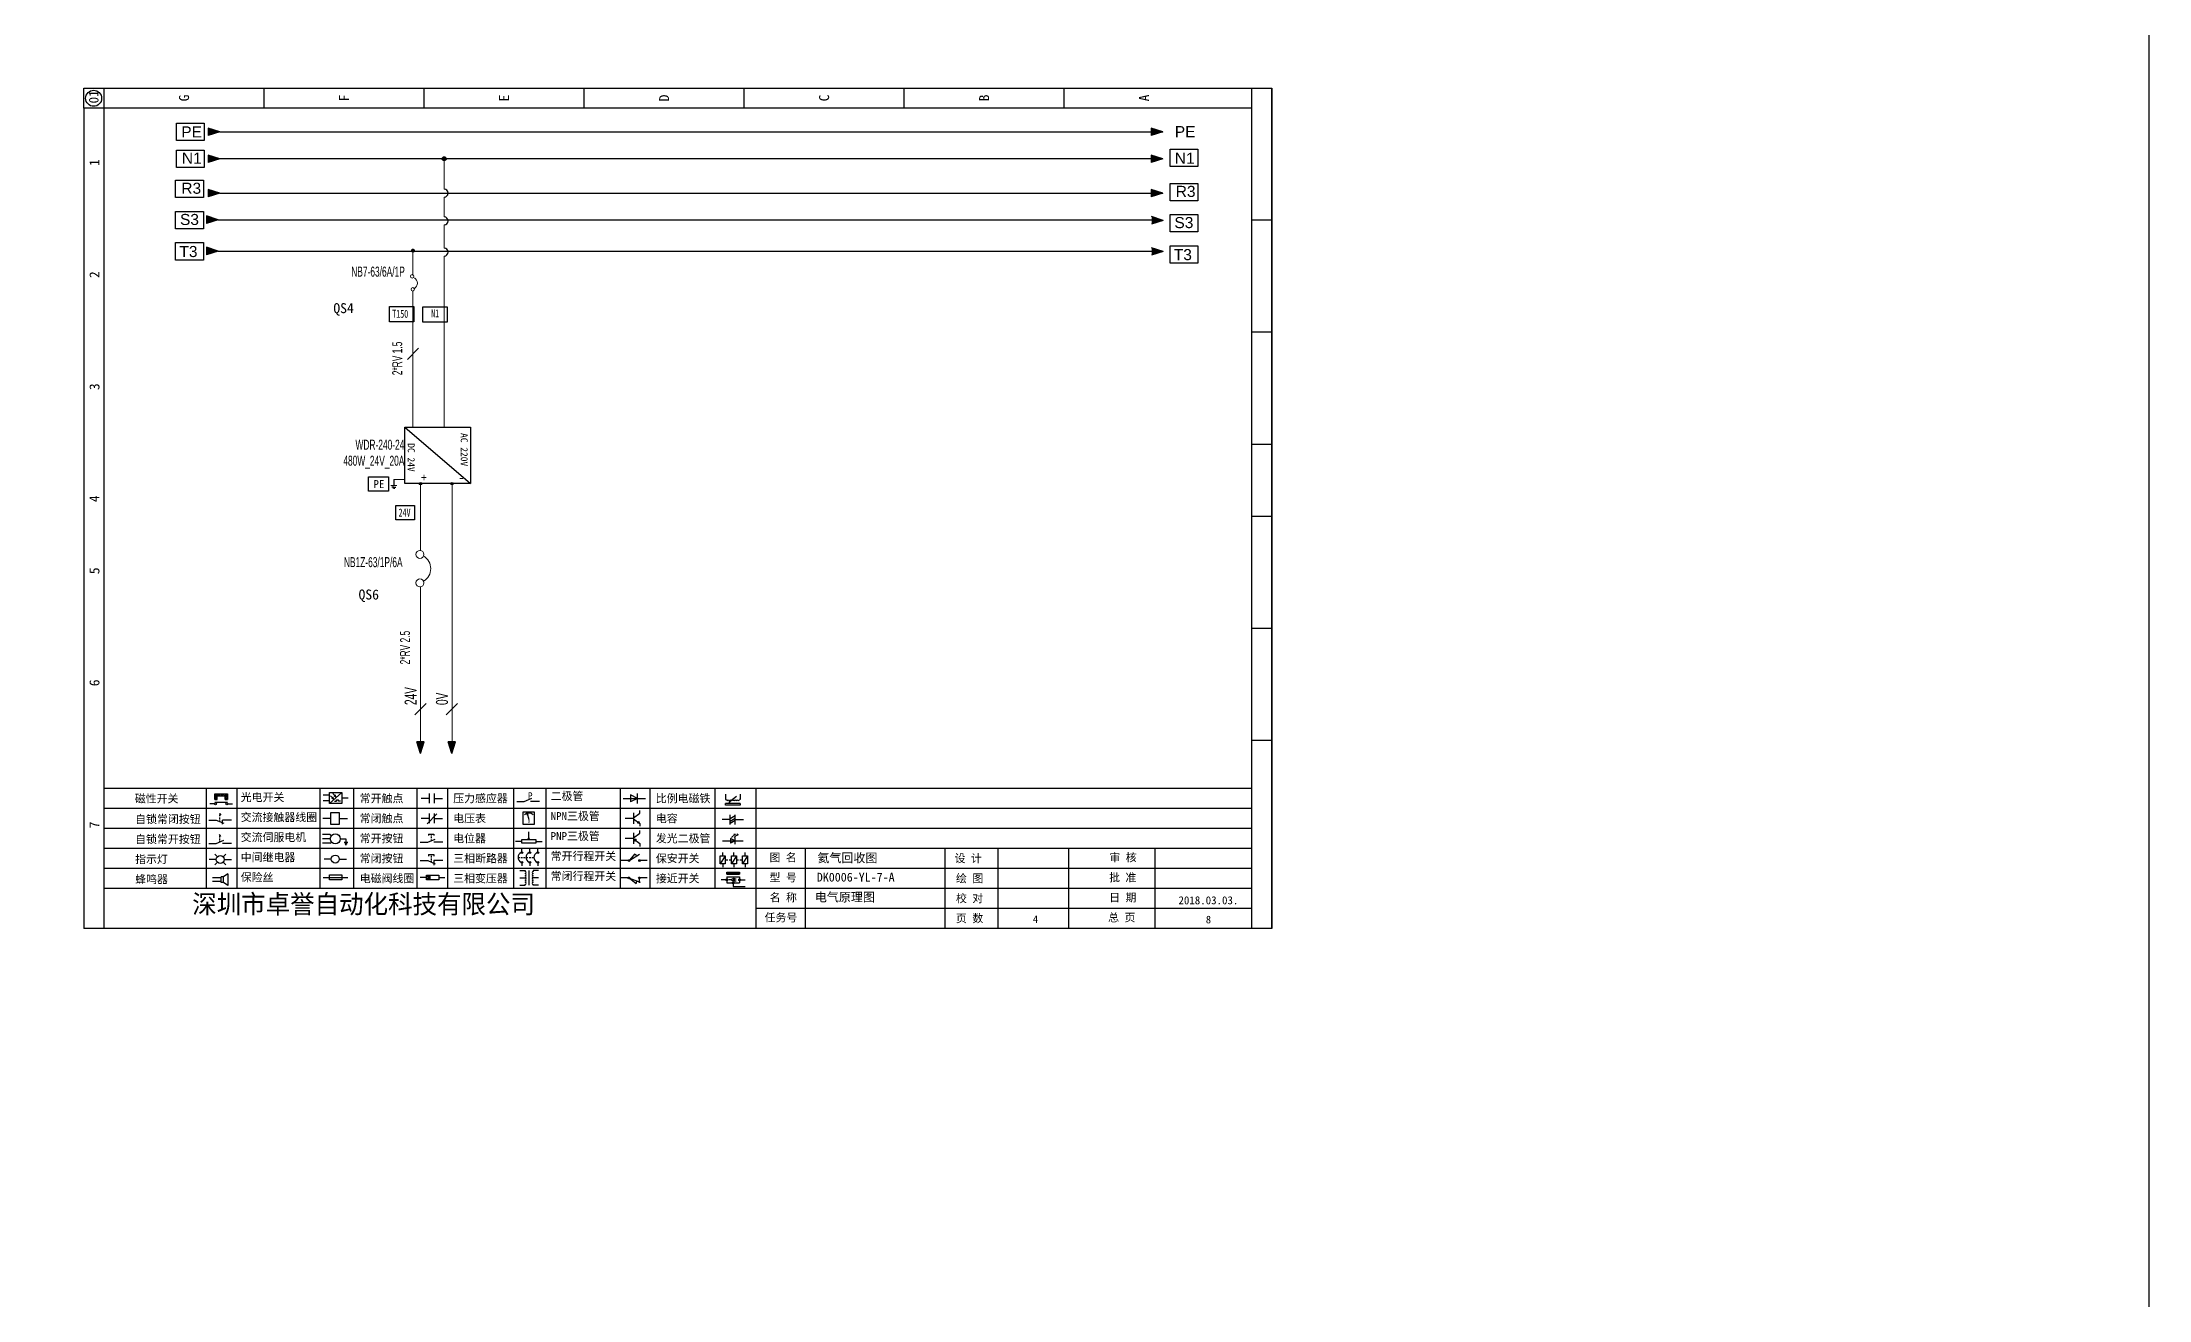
# Model space of a CAD drawing. Extents: x -21176 to 41123, y 80777 to 162275.
# Drawn here: x 39388 to 39914, y 81328 to 81642 of the extents above; entities that cross this region are included whole.
import ezdxf
from ezdxf.enums import TextEntityAlignment as Align

# ---------------------------------------------------------------- set-up
doc = ezdxf.new("R2010")
doc.units = 0
doc.header["$MEASUREMENT"] = 0
doc.layers.add('Dimension', color=3, linetype='Continuous', lineweight=13)
for name, color, linetype in [('MISC', 2, 'Continuous'), ('SYMS', 7, 'Continuous'), ('细实线层', 7, 'Continuous')]:
    doc.layers.add(name, color=color, linetype=linetype)
doc.styles.add('样式 0', font='')
doc.styles.add('样式 8', font='arial.ttf')
doc.styles.add('汉字', font='')
doc.styles.get('样式 0').set_extended_font_data('KaiTi_GB2312')
doc.styles.get('汉字').set_extended_font_data('新宋体')

# ---------------------------------------------------------------- blocks, each defined once
blk = doc.blocks.new('磁性开关')
at = {"linetype": 'ByBlock'}
h = blk.add_hatch(dxfattribs=at)
h.set_pattern_fill('ANSI31', color=256, scale=0.1, style=0)
h.set_pattern_definition([(45, (0, 0), (-0.224506403, 0.224506403), [])])
h.paths.add_polyline_path([(-1910.88, -776.69), (-1910.88, -775.29), (-1907.69, -775.29), (-1907.69, -776.69), (-1908.31, -776.69), (-1908.31, -775.79), (-1910.25, -775.79), (-1910.25, -776.69)])
for p, q in [((-1910.91, -777.81), (-1912.09, -777.81)), ((-1910.88, -776.69), (-1910.88, -775.29)), ((-1910.88, -775.29), (-1907.69, -775.29)), ((-1910.88, -776.69), (-1910.25, -776.69)), ((-1910.88, -777.39), (-1907.69, -777.39)), ((-1910.25, -776.69), (-1910.25, -775.79)), ((-1910.25, -775.79), (-1908.31, -775.79)), ((-1908.31, -776.69), (-1908.31, -775.79)), ((-1908.31, -776.69), (-1907.69, -776.69)), ((-1907.69, -775.29), (-1907.69, -776.69)), ((-1907.66, -777.81), (-1906.48, -777.81))]:
    blk.add_line(p, q, dxfattribs=at)
for centre in [(-1910.68, -777.81), (-1907.88, -777.81)]:
    blk.add_circle(centre, 0.225, dxfattribs=at)
blk = doc.blocks.new('*U95')
at = {"linetype": 'ByBlock'}
for p, q in [((-1911.92, -782.07), (-1910.06, -782.07)), ((-1910.06, -782.07), (-1908.18, -782.88)), ((-1909.23, -780.45), (-1909.23, -780.67)), ((-1909.23, -780.45), (-1908.92, -780.84)), ((-1909.23, -780.84), (-1909.23, -781.05)), ((-1909.23, -781.23), (-1909.23, -781.44)), ((-1909.23, -781.61), (-1909.23, -781.83)), ((-1909.23, -782), (-1909.23, -782.21)), ((-1909.23, -782.38), (-1909.23, -782.43)), ((-1908.52, -783.07), (-1908.52, -782.07)), ((-1906.25, -782.07), (-1908.52, -782.07))]:
    blk.add_line(p, q, dxfattribs=at)
blk = doc.blocks.new('*U96')
at = {"linetype": 'ByBlock'}
for p, q in [((-1911.92, -792.89), (-1910.06, -792.89)), ((-1910.06, -792.89), (-1908.18, -792.08)), ((-1908.88, -791.17), (-1909.23, -790.71)), ((-1909.23, -790.71), (-1909.23, -790.92)), ((-1909.23, -791.09), (-1909.23, -791.31)), ((-1909.23, -791.48), (-1909.23, -791.69)), ((-1909.23, -791.86), (-1909.23, -792.08)), ((-1909.23, -792.25), (-1909.23, -792.47)), ((-1906.25, -792.89), (-1908.52, -792.89))]:
    blk.add_line(p, q, dxfattribs=at)
blk = doc.blocks.new('蜂鸣器')
at = {"linetype": 'ByBlock'}
for p, q in [((-1908.8, -796.48), (-1911.01, -796.48)), ((-1908.8, -797.46), (-1911.01, -797.46)), ((-1908.25, -796.26), (-1908.8, -796.26)), ((-1908.8, -797.68), (-1908.8, -796.26)), ((-1908.25, -797.68), (-1908.8, -797.68)), ((-1907.17, -795.53), (-1908.25, -796.26)), ((-1908.25, -797.68), (-1908.25, -796.26)), ((-1907.17, -798.41), (-1908.25, -797.68)), ((-1907.17, -795.53), (-1907.17, -798.41))]:
    blk.add_line(p, q, dxfattribs=at)
blk = doc.blocks.new('指示灯')
at = {"linetype": 'ByBlock'}
for p, q in [((-1854.25, -776.92), (-1856.06, -776.92)), ((-1854.62, -775.59), (-1853.97, -776.23)), ((-1854.62, -778.25), (-1853.97, -777.61)), ((-1851.9, -775.59), (-1852.54, -776.23)), ((-1851.9, -778.25), (-1852.54, -777.61)), ((-1852.26, -776.92), (-1850.45, -776.92))]:
    blk.add_line(p, q, dxfattribs=at)
blk.add_circle((-1853.26, -776.92), 0.992, dxfattribs=at)
blk = doc.blocks.new('光电开关')
at = {"linetype": 'ByBlock'}
h = blk.add_hatch(dxfattribs=at)
h.set_pattern_fill('ANSI31', color=256, scale=0.01, style=0)
h.set_pattern_definition([(45, (0.172267, 0), (-0.0224506403, 0.0224506403), [])])
h.paths.add_polyline_path([(-1882.44, -776.34), (-1882.5, -775.91), (-1882.68, -776.07)])
h.paths.add_polyline_path([(-1882.86, -776.23), (-1882.44, -776.34), (-1882.68, -776.07)])
h.paths.add_polyline_path([(-1883.05, -776.88), (-1883.11, -776.45), (-1883.29, -776.61)])
h.paths.add_polyline_path([(-1883.47, -776.77), (-1883.05, -776.88), (-1883.29, -776.61)])
for p, q in [((-1884.01, -775.96), (-1885.56, -775.96)), ((-1884.01, -777.39), (-1885.56, -777.39)), ((-1880.91, -775.3), (-1884.01, -778.05)), ((-1883.75, -776.09), (-1883.05, -776.88)), ((-1883.11, -776.45), (-1883.47, -776.77)), ((-1883.05, -776.88), (-1883.47, -776.77)), ((-1883.14, -775.55), (-1882.44, -776.34)), ((-1883.05, -776.88), (-1883.11, -776.45)), ((-1882.5, -775.91), (-1882.86, -776.23)), ((-1882.44, -776.34), (-1882.86, -776.23)), ((-1882.78, -777.47), (-1882.23, -777.47)), ((-1882.44, -776.34), (-1882.5, -775.91)), ((-1882.23, -777.47), (-1882.23, -777.14)), ((-1882.23, -777.14), (-1881.78, -777.14)), ((-1881.78, -777.47), (-1881.78, -777.14)), ((-1881.23, -777.47), (-1881.78, -777.47)), ((-1879.37, -776.67), (-1880.91, -776.67))]:
    blk.add_line(p, q, dxfattribs=at)
blk.add_lwpolyline([(-1884.01, -775.3), (-1880.91, -775.3), (-1880.91, -778.05), (-1884.01, -778.05)], close=True, dxfattribs=at)
blk = doc.blocks.new('交流接触器线圈')
at = {"linetype": 'ByBlock'}
for p, q in [((-1880.82, -781.77), (-1882.87, -781.77)), ((-1878.72, -781.77), (-1876.67, -781.77))]:
    blk.add_line(p, q, dxfattribs=at)
blk.add_lwpolyline([(-1880.82, -780.28), (-1878.72, -780.28), (-1878.72, -783.26), (-1880.82, -783.26)], close=True, dxfattribs=at)
blk = doc.blocks.new('交流伺服电机')
at = {"linetype": 'ByBlock'}
for p, q in [((-1880.97, -785.75), (-1882.94, -785.75)), ((-1880.97, -786.85), (-1882.94, -786.85)), ((-1880.97, -787.94), (-1882.94, -787.94)), ((-1880.97, -785.75), (-1880.65, -786.03)), ((-1880.97, -787.94), (-1880.65, -787.67)), ((-1878.49, -786.85), (-1877.07, -786.85)), ((-1877.54, -787.72), (-1876.59, -787.72)), ((-1877.38, -788.01), (-1876.75, -788.01)), ((-1877.23, -788.29), (-1876.9, -788.29)), ((-1877.07, -786.85), (-1877.07, -787.72))]:
    blk.add_line(p, q, dxfattribs=at)
blk.add_circle((-1879.73, -786.85), 1.24, dxfattribs=at)
blk = doc.blocks.new('中间继电器')
at = {"linetype": 'ByBlock'}
for p, q in [((-1880.72, -791.92), (-1882.54, -791.92)), ((-1878.74, -791.92), (-1876.92, -791.92))]:
    blk.add_line(p, q, dxfattribs=at)
blk.add_circle((-1879.73, -791.92), 0.992, dxfattribs=at)
blk = doc.blocks.new('保险丝')
at = {"linetype": 'ByBlock'}
blk.add_line((-1882.72, -796.49), (-1876.55, -796.49), dxfattribs=at)
blk.add_lwpolyline([(-1881.2, -795.86), (-1878.06, -795.86), (-1878.06, -797.12), (-1881.2, -797.12)], close=True, dxfattribs=at)
blk = doc.blocks.new('常开按钮')
at = {"linetype": 'ByBlock'}
for p, q in [((-1911.92, -787.73), (-1910.06, -787.73)), ((-1910.06, -787.73), (-1908.18, -786.93)), ((-1909.9, -785.68), (-1908.56, -785.68)), ((-1909.9, -785.68), (-1909.9, -786.07)), ((-1909.23, -785.68), (-1909.23, -785.89)), ((-1909.23, -786.06), (-1909.23, -786.28)), ((-1909.23, -786.45), (-1909.23, -786.67)), ((-1909.23, -786.84), (-1909.23, -787.05)), ((-1909.23, -787.22), (-1909.23, -787.38)), ((-1908.56, -785.68), (-1908.56, -786.07)), ((-1906.25, -787.73), (-1908.52, -787.73))]:
    blk.add_line(p, q, dxfattribs=at)
blk = doc.blocks.new('常开触点')
at = {"linetype": 'ByBlock'}
for p, q in [((-1853.82, -781.77), (-1855.88, -781.77)), ((-1853.82, -782.99), (-1853.82, -780.56)), ((-1852.6, -782.99), (-1852.6, -780.56)), ((-1852.6, -781.77), (-1850.55, -781.77))]:
    blk.add_line(p, q, dxfattribs=at)
blk = doc.blocks.new('常闭触点')
at = {"linetype": 'ByBlock'}
for p, q in [((-1853.82, -786.77), (-1855.88, -786.77)), ((-1852.01, -785.66), (-1854.43, -788.1)), ((-1853.82, -787.99), (-1853.82, -785.56)), ((-1852.6, -787.99), (-1852.6, -785.56)), ((-1852.6, -786.77), (-1850.55, -786.77))]:
    blk.add_line(p, q, dxfattribs=at)
blk = doc.blocks.new('常闭按钮')
at = {"linetype": 'ByBlock'}
for p, q in [((-1856.13, -792.28), (-1854.28, -792.28)), ((-1854.28, -792.28), (-1852.4, -793.09)), ((-1854.11, -790.83), (-1852.77, -790.83)), ((-1854.11, -790.83), (-1854.11, -791.22)), ((-1853.44, -790.83), (-1853.44, -791.04)), ((-1853.44, -791.21), (-1853.44, -791.43)), ((-1853.44, -791.6), (-1853.44, -791.82)), ((-1853.44, -791.99), (-1853.44, -792.2)), ((-1853.44, -792.37), (-1853.44, -792.53)), ((-1852.77, -790.83), (-1852.77, -791.22)), ((-1850.47, -792.28), (-1852.73, -792.28)), ((-1852.73, -792.28), (-1852.73, -793.43))]:
    blk.add_line(p, q, dxfattribs=at)
blk = doc.blocks.new('电磁阀线圈')
at = {"linetype": 'ByBlock'}
for p, q in [((-1854.61, -796.54), (-1856.17, -796.54)), ((-1854.61, -795.92), (-1853.75, -797.16)), ((-1853.75, -795.92), (-1854.61, -797.16)), ((-1853.75, -795.92), (-1853.75, -797.16)), ((-1851.53, -796.54), (-1849.97, -796.54))]:
    blk.add_line(p, q, dxfattribs=at)
blk.add_lwpolyline([(-1854.61, -795.92), (-1851.53, -795.92), (-1851.53, -797.16), (-1854.61, -797.16)], close=True, dxfattribs=at)
blk = doc.blocks.new('电压表')
at = {"linetype": 'ByBlock'}
for p, q in [((-1814.84, -780.75), (-1814.91, -781.13)), ((-1814.6, -781.05), (-1814.91, -781.13)), ((-1814.84, -780.75), (-1814.46, -782.26)), ((-1814.84, -780.75), (-1814.6, -781.05))]:
    blk.add_line(p, q, dxfattribs=at)
blk.add_lwpolyline([(-1815.84, -780.34), (-1813.07, -780.34), (-1813.07, -783.49), (-1815.84, -783.49)], close=True, dxfattribs=at)
blk.add_arc((-1814.46, -782.26), 1.56, 46.8313, 133.1687, dxfattribs=at)
at = {"linetype": 'ByBlock', "insert": (-1814.7, -782.39), "char_height": 0.75, "width": 0.6768, "attachment_point": 1}
blk.add_mtext('V', dxfattribs=at)
blk = doc.blocks.new('电位器')
at = {"linetype": 'ByBlock'}
for p, q in [((-1816.21, -787.75), (-1817.79, -787.75)), ((-1814.45, -787.3), (-1814.62, -786.96)), ((-1814.62, -786.96), (-1814.27, -786.96)), ((-1814.45, -787.3), (-1814.45, -785.39)), ((-1814.45, -787.3), (-1814.27, -786.96)), ((-1812.68, -787.75), (-1811.1, -787.75))]:
    blk.add_line(p, q, dxfattribs=at)
blk.add_lwpolyline([(-1816.21, -787.3), (-1812.68, -787.3), (-1812.68, -788.2), (-1816.21, -788.2)], close=True, dxfattribs=at)
blk = doc.blocks.new('三相断路器')
at = {"linetype": 'ByBlock'}
for p, q in [((-1816.17, -790.33), (-1816.17, -789.7)), ((-1814.17, -790.33), (-1814.17, -789.7)), ((-1812.18, -790.33), (-1812.18, -789.7)), ((-1817.14, -791.74), (-1816.72, -791.74)), ((-1816.45, -791.74), (-1816.03, -791.74)), ((-1816.17, -793.19), (-1816.17, -793.83)), ((-1815.76, -791.74), (-1815.34, -791.74)), ((-1815.07, -791.74), (-1814.65, -791.74)), ((-1814.38, -791.74), (-1813.96, -791.74)), ((-1814.17, -793.19), (-1814.17, -793.83)), ((-1813.69, -791.74), (-1813.27, -791.74)), ((-1812.18, -793.19), (-1812.18, -793.83))]:
    blk.add_line(p, q, dxfattribs=at)
for centre in [(-1816.17, -790.55), (-1816.17, -792.98), (-1814.17, -790.55), (-1814.17, -792.98), (-1812.18, -790.55), (-1812.18, -792.98)]:
    blk.add_circle(centre, 0.219, dxfattribs=at)
for centre in [(-1815.81, -791.74), (-1813.82, -791.74), (-1811.83, -791.74)]:
    blk.add_arc(centre, 1.32, 115.5791, 244.4209, dxfattribs=at)
blk = doc.blocks.new('三相变压器')
at = {"linetype": 'ByBlock'}
for p, q in [((-1816.69, -795.03), (-1815.37, -795.03)), ((-1815.37, -795.03), (-1815.37, -795.24)), ((-1814.34, -798.7), (-1814.34, -795.04)), ((-1812, -795.03), (-1813.32, -795.03)), ((-1813.32, -795.03), (-1813.32, -795.24)), ((-1816.69, -796.87), (-1815.37, -796.87)), ((-1816.69, -798.71), (-1815.37, -798.71)), ((-1815.37, -798.71), (-1815.37, -798.5)), ((-1812, -796.87), (-1813.32, -796.87)), ((-1813.32, -798.71), (-1813.32, -798.5)), ((-1812, -798.71), (-1813.32, -798.71))]:
    blk.add_line(p, q, dxfattribs=at)
for centre, start, end in [((-1815.37, -795.51), 270, 90), ((-1815.37, -796.06), 270, 90), ((-1815.37, -796.6), 270, 90), ((-1815.37, -797.14), 270, 90), ((-1815.37, -797.68), 270, 90), ((-1815.37, -798.23), 270, 90), ((-1813.32, -795.51), 90, 270), ((-1813.32, -796.06), 90, 270), ((-1813.32, -796.6), 90, 270), ((-1813.32, -797.14), 90, 270), ((-1813.32, -797.68), 90, 270), ((-1813.32, -798.23), 90, 270)]:
    blk.add_arc(centre, 0.271, start, end, dxfattribs=at)
blk = doc.blocks.new('压力感应器')
at = {"linetype": 'ByBlock'}
for p, q in [((-1817.44, -777.73), (-1815.59, -777.73)), ((-1815.59, -777.73), (-1813.71, -776.93)), ((-1811.78, -777.73), (-1814.05, -777.73))]:
    blk.add_line(p, q, dxfattribs=at)
at = {"linetype": 'ByBlock', "insert": (-1814.65, -775.48), "char_height": 1.68, "width": 1.2242, "attachment_point": 1}
blk.add_mtext('{\\fNSimSun|b0|i0|c134|p49;P}', dxfattribs=at)
blk = doc.blocks.new('二极管')
at = {"linetype": 'ByBlock'}
for p, q in [((-1787.52, -776.77), (-1781.92, -776.77)), ((-1783.97, -776.77), (-1785.69, -775.9)), ((-1785.69, -775.9), (-1785.69, -777.65)), ((-1783.97, -776.77), (-1785.69, -777.65)), ((-1783.97, -777.99), (-1783.97, -775.56))]:
    blk.add_line(p, q, dxfattribs=at)
blk = doc.blocks.new('NPN三极管')
at = {"linetype": 'ByBlock'}
for p, q in [((-1785.73, -781.97), (-1787.81, -781.97)), ((-1785.73, -780.61), (-1785.73, -783.32)), ((-1785.73, -781.82), (-1784.15, -780.66)), ((-1785.73, -782.11), (-1784.15, -783.27)), ((-1784.41, -782.73), (-1784.74, -783.18)), ((-1784.15, -783.27), (-1784.74, -783.18)), ((-1784.15, -783.27), (-1784.41, -782.73)), ((-1784.15, -780.66), (-1784.15, -779.98)), ((-1784.15, -783.27), (-1784.15, -783.96))]:
    blk.add_line(p, q, dxfattribs=at)
blk = doc.blocks.new('PNP三极管')
at = {"linetype": 'ByBlock'}
for p, q in [((-1784.9, -786.74), (-1786.98, -786.74)), ((-1784.9, -785.38), (-1784.9, -788.09)), ((-1784.9, -786.59), (-1783.32, -785.43)), ((-1784.9, -786.88), (-1783.32, -788.04)), ((-1784.9, -786.88), (-1784.31, -786.97)), ((-1784.9, -786.88), (-1784.64, -787.42)), ((-1784.31, -786.97), (-1784.64, -787.42)), ((-1783.32, -785.43), (-1783.32, -784.75)), ((-1783.32, -788.04), (-1783.32, -788.73))]:
    blk.add_line(p, q, dxfattribs=at)
blk = doc.blocks.new('常开行程开关')
at = {"linetype": 'ByBlock'}
for p, q in [((-1786.29, -792.3), (-1788.01, -792.3)), ((-1785.89, -792.17), (-1784.52, -790.62)), ((-1785.89, -792.17), (-1783.43, -790.72)), ((-1784.52, -790.62), (-1784.19, -791.17)), ((-1781.48, -792.3), (-1783.21, -792.3))]:
    blk.add_line(p, q, dxfattribs=at)
for centre in [(-1786.07, -792.3), (-1783.42, -792.3)]:
    blk.add_circle(centre, 0.219, dxfattribs=at)
blk = doc.blocks.new('常闭行程开关')
at = {"linetype": 'ByBlock'}
for p, q in [((-1786.34, -796.62), (-1788.07, -796.62)), ((-1785.93, -796.72), (-1783.25, -797.7)), ((-1785.93, -796.72), (-1784.3, -798)), ((-1784.3, -798), (-1784.08, -797.4)), ((-1783.48, -796.84), (-1783.48, -797.85)), ((-1781.54, -796.62), (-1783.26, -796.62))]:
    blk.add_line(p, q, dxfattribs=at)
for centre in [(-1786.12, -796.62), (-1783.48, -796.62)]:
    blk.add_circle(centre, 0.219, dxfattribs=at)
blk = doc.blocks.new('电容')
at = {"linetype": 'ByBlock'}
for p, q in [((-1756.08, -781.77), (-1758.13, -781.77)), ((-1756.08, -782.99), (-1756.08, -780.56)), ((-1754.86, -780.79), (-1756.08, -781.55)), ((-1754.86, -781.44), (-1756.08, -782.2)), ((-1754.86, -781.99), (-1756.08, -782.75)), ((-1754.86, -782.99), (-1754.86, -780.56)), ((-1754.86, -781.77), (-1752.81, -781.77))]:
    blk.add_line(p, q, dxfattribs=at)
blk = doc.blocks.new('发光二极管')
at = {"linetype": 'ByBlock'}
for p, q in [((-1758.01, -786.77), (-1752.89, -786.77)), ((-1754.84, -786.77), (-1756.04, -786.16)), ((-1756.04, -786.16), (-1756.04, -787.39)), ((-1754.84, -786.77), (-1756.04, -787.39)), ((-1755.78, -785.92), (-1754.89, -785.14)), ((-1754.89, -785.14), (-1755.2, -785.22)), ((-1755.2, -785.22), (-1755.01, -785.43)), ((-1755.08, -785.92), (-1754.18, -785.14)), ((-1754.89, -785.14), (-1755.01, -785.43)), ((-1754.84, -787.63), (-1754.84, -785.92)), ((-1754.18, -785.14), (-1754.49, -785.22)), ((-1754.49, -785.22), (-1754.31, -785.43)), ((-1754.18, -785.14), (-1754.31, -785.43))]:
    blk.add_line(p, q, dxfattribs=at)
blk = doc.blocks.new('比例电磁阀')
at = {"linetype": 'ByBlock'}
for p, q in [((-1757.26, -775.38), (-1757.26, -776.71)), ((-1757.26, -776.71), (-1757.05, -776.71)), ((-1753.6, -777.73), (-1757.25, -777.73)), ((-1757.25, -778.13), (-1757.25, -777.73)), ((-1753.6, -778.13), (-1757.25, -778.13)), ((-1754.5, -775.98), (-1756.35, -777.44)), ((-1756.35, -777.44), (-1756.25, -777.25)), ((-1756.35, -777.44), (-1756.15, -777.38)), ((-1756.15, -777.38), (-1756.25, -777.25)), ((-1753.58, -776.71), (-1753.8, -776.71)), ((-1753.6, -777.73), (-1753.6, -778.13)), ((-1753.58, -775.38), (-1753.58, -776.71))]:
    blk.add_line(p, q, dxfattribs=at)
for centre in [(-1756.78, -776.71), (-1756.24, -776.71), (-1755.7, -776.71), (-1755.15, -776.71), (-1754.61, -776.71), (-1754.07, -776.71)]:
    blk.add_arc(centre, 0.271, 180, 0, dxfattribs=at)
blk = doc.blocks.new('保安开关')
at = {"linetype": 'ByBlock'}
for p, q in [((-1757.33, -790.79), (-1758.6, -792.81)), ((-1757.96, -790.79), (-1757.96, -789.97)), ((-1757.96, -792.81), (-1757.96, -793.62)), ((-1757.33, -791.8), (-1756.72, -791.8)), ((-1756.35, -791.8), (-1755.89, -791.8)), ((-1754.54, -790.79), (-1755.81, -792.81)), ((-1755.17, -790.79), (-1755.17, -789.97)), ((-1755.17, -792.81), (-1755.17, -793.62)), ((-1754.52, -791.8), (-1754.06, -791.8)), ((-1753.69, -791.8), (-1753.08, -791.8)), ((-1751.75, -790.79), (-1753.02, -792.81)), ((-1752.39, -790.79), (-1752.39, -789.97)), ((-1752.39, -792.81), (-1752.39, -793.62))]:
    blk.add_line(p, q, dxfattribs=at)
for points in [[(-1758.6, -790.79), (-1757.33, -790.79), (-1757.33, -792.81), (-1758.6, -792.81)], [(-1755.81, -790.79), (-1754.54, -790.79), (-1754.54, -792.81), (-1755.81, -792.81)], [(-1753.02, -790.79), (-1751.75, -790.79), (-1751.75, -792.81), (-1753.02, -792.81)]]:
    blk.add_lwpolyline(points, close=True, dxfattribs=at)
blk = doc.blocks.new('接近开关')
at = {"linetype": 'ByBlock'}
h = blk.add_hatch(dxfattribs=at)
h.set_pattern_fill('ANSI31', color=256, scale=0.01, style=0)
h.set_pattern_definition([(45, (-89.131516, -30.795668), (-0.0224506403, 0.0224506403), [])])
h.paths.add_polyline_path([(-1516.96, -1123.35), (-1516.96, -1122.85), (-1513.76, -1122.85), (-1513.76, -1123.35)])
for p, q in [((-1517.18, -1124.71), (-1518.36, -1124.71)), ((-1516.96, -1123.35), (-1516.96, -1122.85)), ((-1516.96, -1122.85), (-1513.76, -1122.85)), ((-1516.96, -1123.35), (-1513.76, -1123.35)), ((-1516.96, -1123.95), (-1513.76, -1123.95)), ((-1516.96, -1123.95), (-1516.96, -1125.47)), ((-1516.96, -1125.47), (-1513.76, -1125.47)), ((-1515.91, -1124.71), (-1516.45, -1124.71)), ((-1515.11, -1124.31), (-1515.91, -1124.71)), ((-1515.11, -1125.11), (-1515.91, -1124.71)), ((-1515.36, -1125.69), (-1515.36, -1126.36)), ((-1515.36, -1126.36), (-1512.36, -1126.36)), ((-1515.33, -1124.53), (-1515.17, -1124.53)), ((-1515.33, -1124.88), (-1515.17, -1124.88)), ((-1515.25, -1124.45), (-1515.25, -1124.61)), ((-1515.11, -1124.31), (-1515.11, -1125.11)), ((-1515.11, -1124.48), (-1514.58, -1124.48)), ((-1515.11, -1124.94), (-1514.58, -1124.94)), ((-1513.76, -1122.85), (-1513.76, -1123.35)), ((-1513.76, -1123.95), (-1513.76, -1125.47)), ((-1513.54, -1124.71), (-1512.36, -1124.71))]:
    blk.add_line(p, q, dxfattribs=at)
for centre in [(-1516.96, -1124.71), (-1515.36, -1125.47), (-1513.76, -1124.71)]:
    blk.add_circle(centre, 0.225, dxfattribs=at)
blk = doc.blocks.new('WDDOT')
blk.add_hatch(color=256).paths.add_polyline_path([(0.5, 0, 1), (-0.5, 0, 1)])
blk.add_circle((0, 0), 0.5)

msp = doc.modelspace()

# ---------------------------------------------------------------- hatches: boundary and pattern name
for color, points in [(256, [(39429.172, 81614.098), (39432.091, 81613.162), (39429.172, 81612.227)]), (256, [(39664.876, 81614.102), (39667.795, 81613.166), (39664.876, 81612.231)]), (256, [(39429.172, 81605.532), (39432.091, 81604.597), (39429.172, 81603.661)]), (256, [(39664.876, 81605.536), (39667.795, 81604.601), (39664.876, 81603.665)]), (256, [(39428.763, 81598.901), (39431.681, 81597.966), (39428.763, 81597.03)]), (256, [(39664.961, 81598.729), (39667.88, 81597.794), (39664.961, 81596.859)]), (256, [(39428.763, 81591.066), (39431.681, 81590.131), (39428.763, 81589.196)]), (256, [(39664.961, 81590.933), (39667.88, 81589.998), (39664.961, 81589.063)]), (0, [(39482.481, 81531.995, 1), (39482.024, 81531.995, 1)]), (0, [(39490.341, 81531.995, 1), (39489.884, 81531.995, 1)]), (0, [(39481.317, 81467.448), (39482.252, 81464.53), (39483.188, 81467.448)]), (0, [(39489.152, 81467.448), (39490.087, 81464.53), (39491.022, 81467.448)])]:
    msp.add_hatch(color=color).paths.add_polyline_path(points)
at = {"lineweight": -2}
h = msp.add_hatch(color=0, dxfattribs=at)
edge = h.paths.add_edge_path()
edge.add_arc((39488.182, 81613.179), 0.5, 0, 360)
h = msp.add_hatch(color=0, dxfattribs=at)
edge = h.paths.add_edge_path()
edge.add_arc((39480.348, 81590.231), 0.5, 0, 360)
at = {"layer": 'MISC'}
for points in [[(39429.172, 81620.862), (39432.091, 81619.927), (39429.172, 81618.992)], [(39664.876, 81620.866), (39667.795, 81619.931), (39664.876, 81618.996)]]:
    msp.add_hatch(color=256, dxfattribs=at).paths.add_polyline_path(points)

# ---------------------------------------------------------------- linework, layer by layer
at = {"linetype": 'ByBlock'}
for p, q in [((39398.046, 81630.821, 550.938), (39695.046, 81630.821, 550.938)), ((39398.046, 81625.821, 550.938), (39398.046, 81630.821, 550.938)), ((39403.046, 81630.821, 550.938), (39403.046, 81420.821, 550.938)), ((39695.046, 81420.821, 550.938), (39695.046, 81630.821, 550.938)), ((39695.046, 81630.821, 550.938), (39695.046, 81420.821, 550.938)), ((39398.046, 81625.821, 550.938), (39398.046, 81440.821, 550.938)), ((39690.046, 81455.821, 550.938), (39403.046, 81455.821, 550.938)), ((39690.046, 81450.821, 550.938), (39403.046, 81450.821, 550.938)), ((39690.046, 81445.821, 550.938), (39403.046, 81445.821, 550.938)), ((39398.046, 81440.821, 550.938), (39398.046, 81420.821, 550.938)), ((39690.046, 81440.821, 550.938), (39403.046, 81440.821, 550.938)), ((39690.046, 81435.821, 550.938), (39403.046, 81435.821, 550.938)), ((39690.046, 81430.821, 550.938), (39403.046, 81430.821, 550.938)), ((39690.046, 81425.821, 550.938), (39566.07, 81425.821, 550.938)), ((39695.046, 81420.821, 550.938), (39398.046, 81420.821, 550.938))]:
    msp.add_line(p, q, dxfattribs=at)
for p, q in [((39429.172, 81614.098, 550.938), (39429.172, 81612.227, 550.938)), ((39432.091, 81613.162, 550.938), (39429.172, 81614.098, 550.938)), ((39432.091, 81613.162, 550.938), (39429.172, 81612.227, 550.938)), ((39664.876, 81614.102, 550.938), (39664.876, 81612.231, 550.938)), ((39667.795, 81613.166, 550.938), (39664.876, 81614.102, 550.938)), ((39667.795, 81613.166, 550.938), (39664.876, 81612.231, 550.938)), ((39429.172, 81605.532, 550.938), (39429.172, 81603.661, 550.938)), ((39432.091, 81604.597, 550.938), (39429.172, 81605.532, 550.938)), ((39432.091, 81604.597, 550.938), (39429.172, 81603.661, 550.938)), ((39432.091, 81604.601, 550.938), (39471.431, 81604.601, 550.938)), ((39471.431, 81604.601, 550.938), (39667.795, 81604.601, 550.938)), ((39664.876, 81605.536, 550.938), (39664.876, 81603.665, 550.938)), ((39667.795, 81604.601, 550.938), (39664.876, 81605.536, 550.938)), ((39667.795, 81604.601, 550.938), (39664.876, 81603.665, 550.938)), ((39431.681, 81597.966, 550.938), (39428.763, 81598.901, 550.938)), ((39428.763, 81598.901, 550.938), (39428.763, 81597.03, 550.938)), ((39431.681, 81597.966, 550.938), (39428.763, 81597.03, 550.938)), ((39431.681, 81597.966, 550.938), (39667.385, 81597.966, 550.938)), ((39667.88, 81597.794, 550.938), (39664.961, 81598.729, 550.938)), ((39667.88, 81597.794, 550.938), (39664.961, 81596.859, 550.938)), ((39431.681, 81590.131, 550.938), (39428.763, 81591.066, 550.938)), ((39428.763, 81591.066, 550.938), (39428.763, 81589.196, 550.938)), ((39431.681, 81590.131, 550.938), (39428.763, 81589.196, 550.938)), ((39431.681, 81590.131, 550.938), (39667.385, 81590.131, 550.938)), ((39667.88, 81589.998, 550.938), (39664.961, 81590.933, 550.938)), ((39667.88, 81589.998, 550.938), (39664.961, 81589.063, 550.938))]:
    msp.add_line(p, q)
at = {"color": 0}
for p, q in [((39471.433, 81613.166, 550.938), (39432.091, 81613.166, 550.938)), ((39667.795, 81613.166, 550.938), (39471.433, 81613.166, 550.938)), ((39478.301, 81546.136, 550.938), (39494.736, 81531.995, 550.938)), ((39475.544, 81531.131, 550.938), (39475.061, 81531.131, 550.938)), ((39475.544, 81530.832, 550.938), (39475.298, 81530.832, 550.938)), ((39475.544, 81533.058, 550.938), (39475.544, 81531.505, 550.938)), ((39475.544, 81531.131, 550.938), (39476.027, 81531.131, 550.938)), ((39475.544, 81530.832, 550.938), (39475.791, 81530.832, 550.938)), ((39482.252, 81464.53, 550.938), (39481.317, 81467.448, 550.938)), ((39483.188, 81467.448, 550.938), (39481.317, 81467.448, 550.938)), ((39482.252, 81464.53, 550.938), (39483.188, 81467.448, 550.938)), ((39490.087, 81464.53, 550.938), (39489.152, 81467.448, 550.938)), ((39491.022, 81467.448, 550.938), (39489.152, 81467.448, 550.938)), ((39490.087, 81464.53, 550.938), (39491.022, 81467.448, 550.938))]:
    msp.add_line(p, q, dxfattribs=at)
at = {"color": 0, "lineweight": 0}
for p, q in [((39480.302, 81584.034, 550.938), (39480.302, 81590.131, 550.938)), ((39488.136, 81546.136, 550.938), (39488.143, 81588.867, 550.938)), ((39480.302, 81546.136, 550.938), (39480.302, 81580.136, 550.938)), ((39475.544, 81531.505, 550.938), (39474.818, 81531.505, 550.938)), ((39475.544, 81533.058, 550.938), (39478.301, 81533.058, 550.938)), ((39475.555, 81531.498, 550.938), (39476.281, 81531.498, 550.938)), ((39482.252, 81531.995, 550.938), (39482.252, 81530.674, 550.938)), ((39490.112, 81531.995, 550.938), (39490.112, 81467.448, 550.938)), ((39482.252, 81530.674, 550.938), (39482.252, 81515.307, 550.938)), ((39482.252, 81506.221, 550.938), (39482.252, 81464.53, 550.938))]:
    msp.add_line(p, q, dxfattribs=at)
at = {"color": 0, "lineweight": -2}
for p, q in [((39428.626, 81455.821, 550.938), (39428.626, 81430.821, 550.938)), ((39436.302, 81455.821, 550.938), (39436.302, 81430.821, 550.938)), ((39457.092, 81455.821, 550.938), (39457.092, 81430.821, 550.938)), ((39465.445, 81455.821, 550.938), (39465.445, 81430.821, 550.938)), ((39481.3, 81455.821, 550.938), (39481.3, 81430.821, 550.938)), ((39488.949, 81455.821, 550.938), (39488.949, 81430.821, 550.938)), ((39505.441, 81455.821, 550.938), (39505.441, 81430.821, 550.938)), ((39513.543, 81455.821, 550.938), (39513.543, 81430.821, 550.938)), ((39532.162, 81455.821, 550.938), (39532.162, 81430.821, 550.938)), ((39539.522, 81455.821, 550.938), (39539.522, 81430.821, 550.938)), ((39555.832, 81455.821, 550.938), (39555.832, 81430.821, 550.938)), ((39566.07, 81455.821, 550.938), (39566.07, 81420.906, 550.938)), ((39578.391, 81440.821, 550.938), (39578.391, 81420.906, 550.938)), ((39613.262, 81440.821, 550.938), (39613.262, 81420.821, 550.938)), ((39626.526, 81440.821, 550.938), (39626.526, 81420.821, 550.938)), ((39644.218, 81440.821, 550.938), (39644.218, 81420.821, 550.938)), ((39665.829, 81440.821, 550.938), (39665.829, 81420.821, 550.938))]:
    msp.add_line(p, q, dxfattribs=at)
at = {"color": 0, "lineweight": -2, "elevation": 550.938}
msp.add_lwpolyline([(38336.418, 82164.377), (39914.271, 82164.377), (39914.271, 81013.737), (38336.418, 81013.737)], close=True, dxfattribs=at)
at = {"linetype": 'ByBlock', "elevation": 550.938}
for points in [[(39443.046, 81630.821), (39443.046, 81625.821)], [(39483.046, 81630.821), (39483.046, 81625.821)], [(39523.046, 81630.821), (39523.046, 81625.821)], [(39563.046, 81630.821), (39563.046, 81625.821)], [(39603.046, 81630.821), (39603.046, 81625.821)], [(39643.046, 81630.821), (39643.046, 81625.821)], [(39690.046, 81420.821), (39690.046, 81630.821)], [(39690.046, 81625.821), (39398.046, 81625.821)], [(39695.046, 81597.821), (39690.046, 81597.821)], [(39695.046, 81569.821), (39690.046, 81569.821)], [(39695.046, 81541.821), (39690.046, 81541.821)], [(39695.046, 81523.821), (39690.046, 81523.821)], [(39695.046, 81495.821), (39690.046, 81495.821)], [(39695.046, 81467.821), (39690.046, 81467.821)]]:
    msp.add_lwpolyline(points, dxfattribs=at)
at = {"color": 1, "lineweight": -3, "elevation": 550.938}
for points in [[(39421.225, 81622.107), (39428.166, 81622.107), (39428.166, 81617.755), (39421.225, 81617.755)], [(39421.225, 81615.339), (39428.166, 81615.339), (39428.166, 81610.986), (39421.225, 81610.986)], [(39669.592, 81615.607), (39676.533, 81615.607), (39676.533, 81611.254), (39669.592, 81611.254)], [(39421.021, 81607.821), (39427.962, 81607.821), (39427.962, 81603.469), (39421.021, 81603.469)], [(39669.592, 81607.041), (39676.533, 81607.041), (39676.533, 81602.689), (39669.592, 81602.689)], [(39421.021, 81600.025), (39427.962, 81600.025), (39427.962, 81595.673), (39421.021, 81595.673)], [(39669.592, 81599.245), (39676.533, 81599.245), (39676.533, 81594.893), (39669.592, 81594.893)], [(39421.021, 81592.229), (39427.962, 81592.229), (39427.962, 81587.876), (39421.021, 81587.876)], [(39669.592, 81591.449), (39676.533, 81591.449), (39676.533, 81587.096), (39669.592, 81587.096)], [(39474.452, 81576.244), (39480.548, 81576.244), (39480.548, 81572.422), (39474.452, 81572.422)], [(39482.791, 81576.202), (39488.886, 81576.202), (39488.886, 81572.379), (39482.791, 81572.379)]]:
    msp.add_lwpolyline(points, close=True, dxfattribs=at)
at = {"color": 0, "elevation": 550.938}
msp.add_lwpolyline([(39478.301, 81546.136), (39494.736, 81546.136), (39494.736, 81531.995), (39478.301, 81531.995)], close=True, dxfattribs=at)
at = {"color": 1, "ltscale": 2, "elevation": 550.938}
for points in [[(39469.243, 81533.692), (39474.266, 81533.692), (39474.266, 81530.087), (39469.243, 81530.087)], [(39476.03, 81526.554), (39480.705, 81526.554), (39480.705, 81522.982), (39476.03, 81522.982)]]:
    msp.add_lwpolyline(points, close=True, dxfattribs=at)
at = {"linetype": 'ByBlock'}
msp.add_circle((39400.534, 81628.294, 550.938), 2, dxfattribs=at)
at = {"color": 0, "lineweight": -2}
msp.add_circle((39488.15, 81613.179, 550.938), 0.5, dxfattribs=at)
at = {"color": 0, "lineweight": 0}
for centre in [(39480.155, 81583.809, 550.938), (39480.302, 81580.564, 550.938)]:
    msp.add_circle(centre, 0.428, dxfattribs=at)
at = {"color": 0}
for centre, radius in [((39482.252, 81531.995, 550.938), 0.319), ((39482.252, 81531.995, 550.938), 0.228), ((39490.112, 81531.995, 550.938), 0.319), ((39490.112, 81531.995, 550.938), 0.228)]:
    msp.add_circle(centre, radius, dxfattribs=at)
at = {"lineweight": 0}
for centre in [(39482.102, 81514.318, 550.938), (39482.102, 81507.209, 550.938)]:
    msp.add_circle(centre, 1, dxfattribs=at)
at = {"color": 0, "lineweight": -2}
for centre in [(39488.143, 81604.601, 550.938), (39488.143, 81597.657, 550.938), (39488.143, 81589.867, 550.938)]:
    msp.add_arc(centre, 1, 270, 90, dxfattribs=at)
at = {"color": 0, "lineweight": 0}
msp.add_arc((39479.877, 81582.085, 550.938), 1.579, 301.18201, 58.81799, dxfattribs=at)
at = {"lineweight": 0}
msp.add_arc((39481.109, 81510.764, 550.938), 3.691, 301.18201, 58.81799, dxfattribs=at)
at = {"layer": 'Dimension', "color": 0, "lineweight": 0}
for p, q in [((39478.943, 81563.003, 550.938), (39481.772, 81565.831, 550.938)), ((39480.838, 81474.267, 550.938), (39483.667, 81477.096, 550.938)), ((39488.673, 81474.267, 550.938), (39491.501, 81477.096, 550.938))]:
    msp.add_line(p, q, dxfattribs=at)
at = {"layer": 'MISC'}
for p, q in [((39429.172, 81620.862, 550.938), (39429.172, 81618.992, 550.938)), ((39432.091, 81619.927, 550.938), (39429.172, 81620.862, 550.938)), ((39664.876, 81620.866, 550.938), (39664.876, 81618.996, 550.938)), ((39667.795, 81619.931, 550.938), (39664.876, 81620.866, 550.938)), ((39432.091, 81619.927, 550.938), (39429.172, 81618.992, 550.938)), ((39432.091, 81619.931, 550.938), (39667.795, 81619.931, 550.938)), ((39667.795, 81619.931, 550.938), (39664.876, 81618.996, 550.938))]:
    msp.add_line(p, q, dxfattribs=at)
at = {"layer": '细实线层', "color": 0, "lineweight": 0}
for p, q in [((39488.142, 81612.673, 550.938), (39488.143, 81605.601, 550.938)), ((39488.143, 81603.601, 550.938), (39488.144, 81598.657, 550.938)), ((39488.145, 81596.657, 550.938), (39488.146, 81590.867, 550.938)), ((39480.302, 81580.136, 550.938), (39480.302, 81563.031, 550.938))]:
    msp.add_line(p, q, dxfattribs=at)

# ---------------------------------------------------------------- block references
at = {"linetype": 'ByBlock'}
for name, p in [('磁性开关', (41341.689, 82229.781, 550.938)), ('光电开关', (41343.499, 82230.09, 550.938)), ('常开触点', (41338.313, 82235.118, 550.938)), ('压力感应器', (41323.752, 82230.337, 550.938)), ('二极管', (41320.415, 82230.095, 550.938)), ('比例电磁阀', (41315.758, 82229.802, 550.938)), ('*U95', (41341.235, 82229.998, 550.938)), ('交流接触器线圈', (41340.659, 82230.09, 550.938)), ('常闭触点', (41338.313, 82235.118, 550.938)), ('电压表', (41323.752, 82230.337, 550.938)), ('NPN三极管', (41321.24, 82230.324, 550.938)), ('电容', (41315.758, 82229.802, 550.938)), ('*U96', (41341.235, 82234.998, 550.938)), ('交流伺服电机', (41340.659, 82230.09, 550.938)), ('常开按钮', (41394.099, 82230.118, 550.938)), ('电位器', (41323.752, 82230.337, 550.938)), ('PNP三极管', (41320.415, 82230.095, 550.938)), ('发光二极管', (41315.758, 82229.513, 550.938)), ('指示灯', (41285.449, 82214.998, 550.938)), ('中间继电器', (41340.659, 82230.09, 550.938)), ('常闭按钮', (41338.313, 82230.118, 550.938)), ('三相断路器', (41323.752, 82230.337, 550.938)), ('常开行程开关', (41320.415, 82230.095, 550.938)), ('保安开关', (41315.758, 82229.802, 550.938)), ('蜂鸣器', (41341.235, 82229.998, 550.938)), ('保险丝', (41340.659, 82230.09, 550.938)), ('电磁阀线圈', (41338.313, 82230.118, 550.938)), ('三相变压器', (41323.752, 82230.337, 550.938)), ('常闭行程开关', (41320.415, 82230.095, 550.938)), ('接近开关', (41075.759, 82557.719, 550.938))]:
    msp.add_blockref(name, p, dxfattribs=at)
at = {"layer": 'SYMS', "color": 0, "lineweight": -3, "xscale": 0.2902567646965026, "yscale": 0.2902567646965026, "zscale": 0.2902567646965026}
for p in [(39482.252, 81531.995, 550.938), (39490.112, 81531.995, 550.938)]:
    msp.add_blockref('WDDOT', p, dxfattribs=at)

# ---------------------------------------------------------------- texts
at = {"linetype": 'ByBlock', "attachment_point": 1, "rotation": 90}
for s, insert, char_height, width in [('{\\fKaiTi_GB2312|b0|i0|c134|p0;01}', (39399.335, 81627.02, 550.938), 2.4, 60.2542), ('{\\fKaiTi_GB2312|b0|i0|c134|p0;G}', (39421.875, 81627.529, 550.938), 2.5, 5), ('{\\fKaiTi_GB2312|b0|i0|c134|p0;F}', (39461.875, 81627.529, 550.938), 2.5, 5), ('{\\fKaiTi_GB2312|b0|i0|c134|p0;E}', (39501.875, 81627.529, 550.938), 2.5, 5), ('{\\fKaiTi_GB2312|b0|i0|c134|p0;D}', (39541.875, 81627.529, 550.938), 2.5, 5), ('{\\fKaiTi_GB2312|b0|i0|c134|p0;C}', (39581.875, 81627.529, 550.938), 2.5, 5), ('{\\fKaiTi_GB2312|b0|i0|c134|p0;B}', (39621.875, 81627.529, 550.938), 2.5, 5), ('{\\fKaiTi_GB2312|b0|i0|c134|p0;A}', (39661.875, 81627.529, 550.938), 2.5, 5), ('{\\fKaiTi_GB2312|b0|i0|c134|p49;1}', (39399.475, 81611.366, 550.938), 2.5, 11.7517), ('{\\fKaiTi_GB2312|b0|i0|c134|p49;2}', (39399.475, 81583.366, 550.938), 2.5, 11.7517), ('{\\fKaiTi_GB2312|b0|i0|c134|p49;3}', (39399.475, 81555.366, 550.938), 2.5, 11.7517), ('{\\fKaiTi_GB2312|b0|i0|c134|p49;4}', (39399.475, 81527.366, 550.938), 2.5, 11.7517), ('{\\fKaiTi_GB2312|b0|i0|c134|p49;5}', (39399.475, 81509.366, 550.938), 2.5, 11.7517), ('{\\fKaiTi_GB2312|b0|i0|c134|p49;6}', (39399.475, 81481.366, 550.938), 2.5, 11.7517), ('{\\fKaiTi_GB2312|b0|i0|c134|p49;7}', (39399.475, 81445.859, 550.938), 2.5, 11.7517)]:
    msp.add_mtext(s, dxfattribs=dict(at, insert=insert, char_height=char_height, width=width))
at = {"attachment_point": 1}
for s, insert, char_height, width, style in [('N1', (39422.589, 81614.717, 550.938), 2.772, 4.96666, '样式 8'), ('N1', (39670.79, 81614.699, 550.938), 2.772, 4.96666, '样式 8'), ('R3', (39422.449, 81607.203, 550.938), 2.772, 4.96666, '样式 8'), ('R3', (39671.019, 81606.423, 550.938), 2.772, 4.96666, '样式 8'), ('S3', (39422.119, 81599.402, 550.938), 2.772, 4.96666, '样式 8'), ('S3', (39670.689, 81598.621, 550.938), 2.772, 4.96666, '样式 8'), ('T3', (39421.969, 81591.395, 550.938), 2.772, 4.96666, '样式 8'), ('T3', (39670.54, 81590.615, 550.938), 2.772, 4.96666, '样式 8'), ('氦气回收图', (39581.45, 81439.564, 550.938), 2.2, 75.3177, '汉字'), ('{\\fKaiTi_GB2312|b0|i0|c134|p49;DK0006-YL-7-A}', (39581.296, 81434.762, 550.938), 2.2, 75.3177, '汉字')]:
    msp.add_mtext(s, dxfattribs=dict(at, insert=insert, char_height=char_height, width=width, style=style))
at = {"lineweight": 0, "char_height": 2.5, "width": 101.05579, "attachment_point": 1}
for s, insert in [('QS4', (39460.45, 81577.105, 550.938)), ('QS6', (39466.75, 81505.542, 550.938))]:
    msp.add_mtext(s, dxfattribs=dict(at, insert=insert))
at = {"color": 0, "lineweight": -3, "char_height": 1.74154, "attachment_point": 1, "rotation": 270}
for s, insert, width in [('{\\fNSimSun|b0|i0|c134|p49;DC 24V}', (39480.799, 81542.097, 550.938), 20.7882), ('{\\fNSimSun|b0|i0|c134|p49;AC 220V}', (39494.044, 81544.644, 550.938), 18.52931)]:
    msp.add_mtext(s, dxfattribs=dict(at, insert=insert, width=width))
at = {"char_height": 2, "attachment_point": 1, "style": '汉字'}
for s, insert in [('{\\fKaiTi_GB2312|b0|i0|c134|p49;磁性开关}', (39410.821, 81454.292, 550.938)), ('{\\fKaiTi_GB2312|b0|i0|c134|p49;光电开关}', (39437.297, 81454.63, 550.938)), ('{\\fKaiTi_GB2312|b0|i0|c134|p49;常开触点}', (39467.05, 81454.343, 550.938)), ('{\\fKaiTi_GB2312|b0|i0|c134|p49;压力感应器}', (39490.41, 81454.352, 550.938)), ('{\\fKaiTi_GB2312|b0|i0|c134|p49;二极管}', (39514.776, 81454.914, 550.938)), ('{\\fKaiTi_GB2312|b0|i0|c134|p49;比例电磁铁}', (39541.065, 81454.342, 550.938)), ('{\\fKaiTi_GB2312|b0|i0|c134|p49;自锁常闭按钮}', (39410.902, 81449.136, 550.938)), ('{\\fKaiTi_GB2312|b0|i0|c134|p49;交流接触器线圈}', (39437.297, 81449.63, 550.938)), ('{\\fKaiTi_GB2312|b0|i0|c134|p49;常闭触点}', (39467.05, 81449.343, 550.938)), ('{\\fKaiTi_GB2312|b0|i0|c134|p49;电压表}', (39490.41, 81449.352, 550.938)), ('{\\fKaiTi_GB2312|b0|i0|c134|p49;NPN三极管}', (39514.776, 81449.914, 550.938)), ('{\\fKaiTi_GB2312|b0|i0|c134|p49;电容}', (39541.065, 81449.342, 550.938)), ('{\\fKaiTi_GB2312|b0|i0|c134|p49;自锁常开按钮}', (39410.902, 81444.136, 550.938)), ('{\\fKaiTi_GB2312|b0|i0|c134|p49;交流伺服电机}', (39437.297, 81444.63, 550.938)), ('{\\fKaiTi_GB2312|b0|i0|c134|p49;常开按钮}', (39467.05, 81444.343, 550.938)), ('{\\fKaiTi_GB2312|b0|i0|c134|p49;电位器}', (39490.41, 81444.352, 550.938)), ('{\\fKaiTi_GB2312|b0|i0|c134|p49;PNP三极管}', (39514.776, 81444.914, 550.938)), ('{\\fKaiTi_GB2312|b0|i0|c134|p49;发光二极管}', (39541.065, 81444.342, 550.938)), ('{\\fKaiTi_GB2312|b0|i0|c134|p49;指示灯}', (39410.902, 81439.136, 550.938)), ('{\\fKaiTi_GB2312|b0|i0|c134|p49;中间继电器}', (39437.297, 81439.63, 550.938)), ('{\\fKaiTi_GB2312|b0|i0|c134|p49;常闭按钮}', (39467.05, 81439.343, 550.938)), ('{\\fKaiTi_GB2312|b0|i0|c134|p49;三相断路器}', (39490.41, 81439.352, 550.938)), ('{\\fKaiTi_GB2312|b0|i0|c134|p49;常开行程开关}', (39514.776, 81439.914, 550.938)), ('{\\fKaiTi_GB2312|b0|i0|c134|p49;保安开关}', (39541.065, 81439.342, 550.938)), ('{\\fKaiTi_GB2312|b0|i0|c134|p0;图 名}', (39569.464, 81439.577, 550.938)), ('{\\fKaiTi_GB2312|b0|i0|c134|p0;设 计}', (39615.752, 81439.361, 550.938)), ('{\\fKaiTi_GB2312|b0|i0|c134|p0;审 核}', (39654.432, 81439.571, 550.938)), ('{\\fKaiTi_GB2312|b0|i0|c134|p49;蜂鸣器}', (39410.902, 81434.136, 550.938)), ('{\\fKaiTi_GB2312|b0|i0|c134|p49;保险丝}', (39437.297, 81434.63, 550.938)), ('{\\fKaiTi_GB2312|b0|i0|c134|p49;电磁阀线圈}', (39467.05, 81434.343, 550.938)), ('{\\fKaiTi_GB2312|b0|i0|c134|p49;三相变压器}', (39490.41, 81434.352, 550.938)), ('{\\fKaiTi_GB2312|b0|i0|c134|p49;常闭行程开关}', (39514.776, 81434.914, 550.938)), ('{\\fKaiTi_GB2312|b0|i0|c134|p49;接近开关}', (39541.065, 81434.342, 550.938)), ('{\\fKaiTi_GB2312|b0|i0|c134|p0;型 号}', (39569.464, 81434.577, 550.938)), ('{\\fKaiTi_GB2312|b0|i0|c134|p0;绘 图}', (39616.081, 81434.361, 550.938)), ('{\\fKaiTi_GB2312|b0|i0|c134|p0;批 准}', (39654.362, 81434.571, 550.938)), ('{\\fKaiTi_GB2312|b0|i0|c134|p0;名 称}', (39569.515, 81429.577, 550.938)), ('{\\fKaiTi_GB2312|b0|i0|c134|p0;校 对}', (39616.081, 81429.361, 550.938)), ('{\\fKaiTi_GB2312|b0|i0|c134|p0;日 期}', (39654.362, 81429.571, 550.938)), ('{\\fKaiTi_GB2312|b0|i0|c134|p0;任务号}', (39568.245, 81424.571, 550.938)), ('{\\fKaiTi_GB2312|b0|i0|c134|p0;页 数}', (39616.081, 81424.361, 550.938)), ('{\\fKaiTi_GB2312|b0|i0|c134|p0;总 页}', (39654.133, 81424.571, 550.938))]:
    msp.add_mtext(s, dxfattribs=dict(at, insert=insert))
at = {"color": 0, "lineweight": -2, "insert": (39425.18, 81429.293, 550.938), "char_height": 4.70644, "width": 96.11383, "attachment_point": 1}
msp.add_mtext('深圳市卓誉自动化科技有限公司', dxfattribs=at)
at = {"attachment_point": 1}
for s, insert, char_height, width in [('{\\fKaiTi_GB2312|b0|i0|c134|p49;电气原理图}', (39580.813, 81429.769, 550.938), 2.2, 75.3177), ('{\\fKaiTi_GB2312|b0|i0|c134|p49;2018.03.03.}', (39671.704, 81428.882, 550.938), 2, 60.2542), ('{\\fKaiTi_GB2312|b0|i0|c134|p49;4}', (39635.31, 81424.123, 550.938), 1.92, 75.3177), ('{\\fKaiTi_GB2312|b0|i0|c134|p49;8}', (39678.539, 81424.033, 550.938), 1.92, 75.3177)]:
    msp.add_mtext(s, dxfattribs=dict(at, insert=insert, char_height=char_height, width=width))
at = {"color": 0, "lineweight": 0, "style": '样式 8', "width": 0.6}
for tag, p in [('NB7-63/6A/1P', (39478.317, 81583.735, 550.938)), ('WDR-240-24', (39478.206, 81540.48, 550.938)), ('480W_24V_20A', (39478.206, 81536.48, 550.938)), ('NB1Z-63/1P/6A', (39477.757, 81511.13, 550.938))]:
    msp.add_attdef(tag, text='', height=2.5, dxfattribs=at).set_placement(p, align=Align.RIGHT)
at = {"layer": 'Dimension', "color": 0, "lineweight": 0, "style": '样式 8', "width": 0.6}
for s, height, p in [('2*RV 1.5', 2.5, (39477.66, 81559.092, 550.938)), ('2*RV 2.5', 2.5, (39479.614, 81486.835, 550.938)), ('24V', 3, (39481.268, 81476.681, 550.938)), ('0V', 3, (39489.102, 81476.681, 550.938))]:
    msp.add_text(s, height=height, rotation=90, dxfattribs=at).set_placement(p)
at = {"layer": 'MISC', "char_height": 2.772, "width": 4.96666, "attachment_point": 1, "style": '样式 8'}
for insert in [(39422.425, 81621.282, 550.938), (39670.79, 81621.352, 550.938)]:
    msp.add_mtext('PE', dxfattribs=dict(at, insert=insert))
at = {"layer": 'MISC', "color": 0, "attachment_point": 1, "style": '样式 0'}
for s, insert, char_height, width in [('{\\W0.7;T150}', (39475.165, 81575.455, 550.938), 2, 3.31882), ('{\\W0.7;N1}', (39484.897, 81575.567, 550.938), 2, 3.31882), ('PE', (39470.481, 81532.883, 550.938), 2, 5.01683), ('\\pxqc;{\\fNSimSun|b0|i0|c134|p49;+}', (39481.037, 81534.544, 550.938), 2.0318, 4.12509), ('\\pxqc;{\\fNSimSun|b0|i0|c134|p49;-}', (39490.37, 81534.525, 550.938), 2.0318, 4.12509), ('{\\W0.7;24V}', (39476.743, 81525.765, 550.938), 2, 3.31882)]:
    msp.add_mtext(s, dxfattribs=dict(at, insert=insert, char_height=char_height, width=width))

doc.saveas('drawing.dxf')
